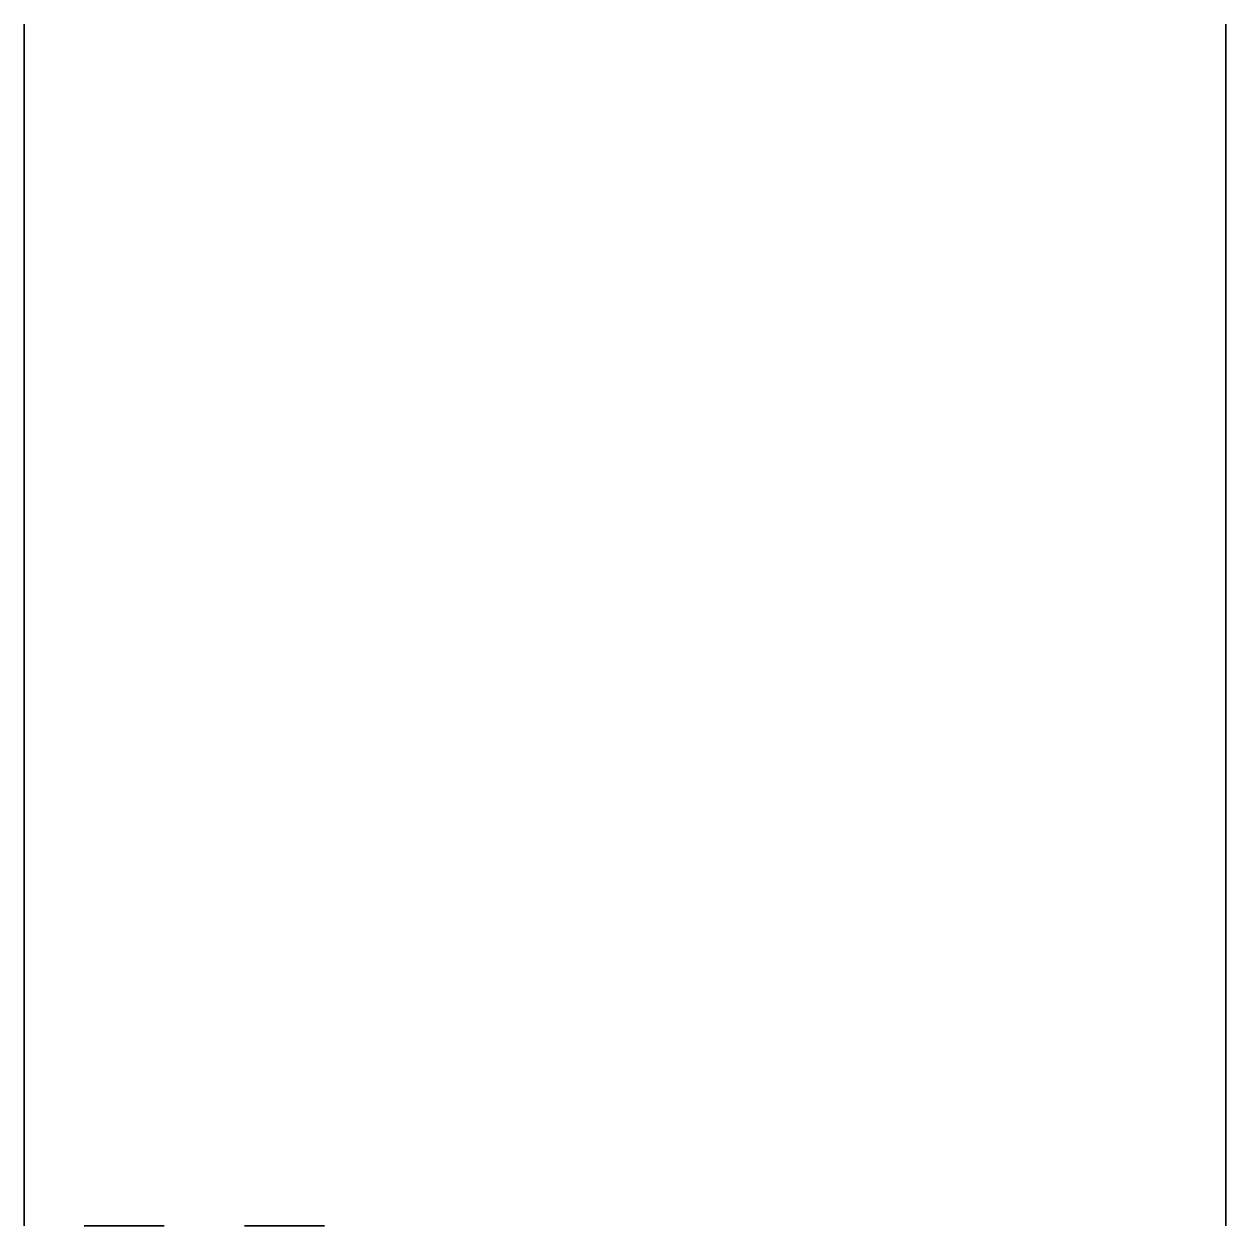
# Model space of a CAD drawing. Extents: x 0 to 0.6, y -0.6 to 0.
import ezdxf

# ---------------------------------------------------------------- set-up
doc = ezdxf.new("R2010")
doc.units = 0
doc.header["$MEASUREMENT"] = 0
doc.layers.add('COIFA', color=7, linetype='CONTINUOUS')

msp = doc.modelspace()

# ---------------------------------------------------------------- linework, layer by layer
at = {"layer": 'COIFA', "extrusion": (-1, 0, 0), "elevation": -0.6}
msp.add_lwpolyline([(0, 0), (0.6, 0), (0.6, 0.06), (0.52, 0.13), (0.52, 0.15), (0, 0.15), (0, 0)], dxfattribs=at)
at = {"layer": 'COIFA', "color": 41, "extrusion": (0, -1, 0)}
for centre in [(0.05, 0.03, 0.6), (0.13, 0.03, 0.6)]:
    msp.add_circle(centre, 0.02, dxfattribs=at)
at = {"layer": 'COIFA'}
for points, invisible_edges in [([(0, 0), (0, 0, 0.15), (0, -0.52, 0.15), (0, -0.52)], 4), ([(0.6, 0), (0.6, 0, 0.15), (0.6, -0.52, 0.15), (0.6, -0.52)], 4), ([(0, -0.52), (0, -0.52, 0.13), (0, -0.6, 0.06), (0, -0.6)], 1), ([(0.6, -0.52), (0.6, -0.52, 0.13), (0.6, -0.6, 0.06), (0.6, -0.6)], 1)]:
    msp.add_3dface(points, dxfattribs=dict(at, invisible_edges=invisible_edges))

doc.saveas('drawing.dxf')
